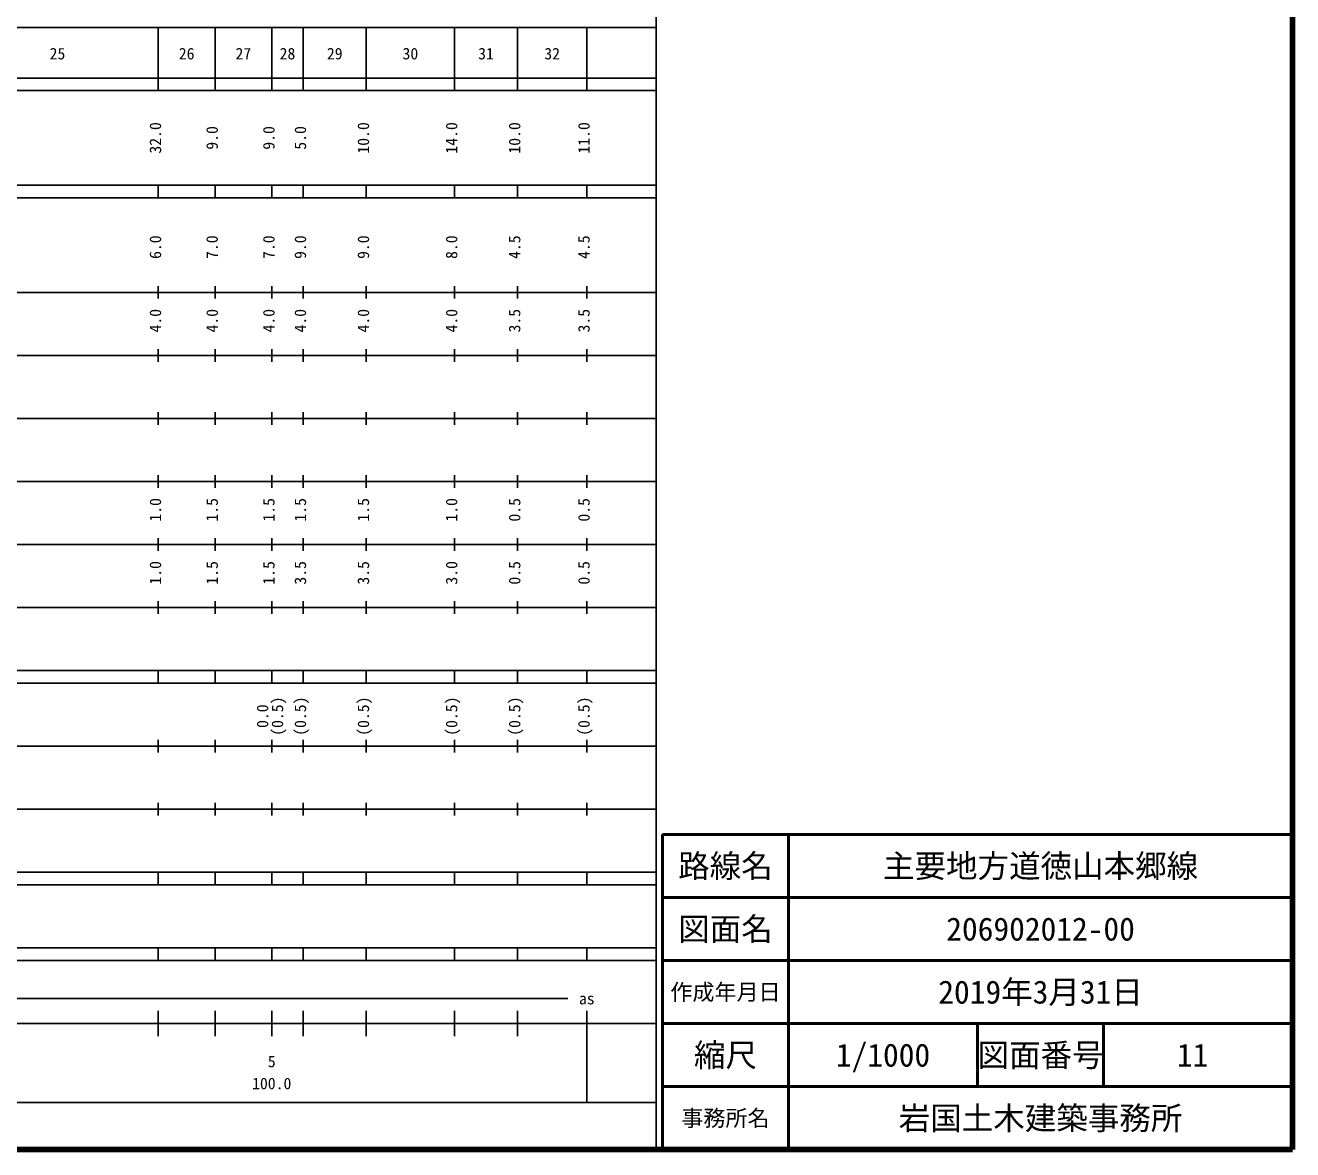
# Model space of a CAD drawing. Units: millimetres, scale not verified. Extents: x 40000 to 680000, y 20000 to 380000.
# Drawn here: x 478904 to 680000, y 20000 to 198357 of the extents above; entities that cross this region are included whole.
import ezdxf
from ezdxf.enums import TextEntityAlignment as Align

# ---------------------------------------------------------------- set-up
doc = ezdxf.new("R2010")
doc.units = ezdxf.units.MM
doc.header["$LTSCALE"] = 1000
for name, color, linetype, lineweight in [('M-TTL', 2, 'Continuous', 140), ('M-TTL-BAND', 7, 'Continuous', 25), ('M-TTL-FRAM', 2, 'Continuous', 50), ('M-TTL-LINE', 7, 'Continuous', 50)]:
    doc.layers.add(name, color=color, linetype=linetype, lineweight=lineweight)
doc.layers.add('M-TTL-TXT', color=7, linetype='Continuous')
doc.styles.add('ＭＳ ゴシック', font='')
doc.styles.get('ＭＳ ゴシック').set_extended_font_data('MS Gothic')

msp = doc.modelspace()

# ---------------------------------------------------------------- linework, layer by layer
at = {"layer": 'M-TTL'}
for p, q in [((680000, 20000), (680000, 380000)), ((40000, 20000), (680000, 20000))]:
    msp.add_line(p, q, dxfattribs=at)
at = {"layer": 'M-TTL-BAND'}
for p, q in [((579000, 20000), (579000, 370000)), ((68000, 198000), (579000, 198000)), ((500000, 188000), (500000, 198000)), ((509000, 188000), (509000, 198000)), ((518000, 188000), (518000, 198000)), ((523000, 188000), (523000, 198000)), ((533000, 188000), (533000, 198000)), ((547000, 188000), (547000, 198000)), ((557000, 188000), (557000, 198000)), ((568000, 188000), (568000, 198000)), ((40000, 190000), (579000, 190000)), ((40000, 188000), (579000, 188000)), ((40000, 173000), (579000, 173000)), ((500000, 171000), (500000, 173000)), ((509000, 171000), (509000, 173000)), ((518000, 171000), (518000, 173000)), ((523000, 171000), (523000, 173000)), ((533000, 171000), (533000, 173000)), ((547000, 171000), (547000, 173000)), ((557000, 171000), (557000, 173000)), ((568000, 171000), (568000, 173000)), ((40000, 171000), (579000, 171000)), ((500000, 155000), (500000, 157000)), ((509000, 155000), (509000, 157000)), ((518000, 155000), (518000, 157000)), ((523000, 155000), (523000, 157000)), ((533000, 155000), (533000, 157000)), ((547000, 155000), (547000, 157000)), ((557000, 155000), (557000, 157000)), ((568000, 155000), (568000, 157000)), ((40000, 156000), (579000, 156000)), ((500000, 145000), (500000, 147000)), ((509000, 145000), (509000, 147000)), ((518000, 145000), (518000, 147000)), ((523000, 145000), (523000, 147000)), ((533000, 145000), (533000, 147000)), ((547000, 145000), (547000, 147000)), ((557000, 145000), (557000, 147000)), ((568000, 145000), (568000, 147000)), ((46000, 146000), (579000, 146000)), ((500000, 135000), (500000, 137000)), ((509000, 135000), (509000, 137000)), ((518000, 135000), (518000, 137000)), ((523000, 135000), (523000, 137000)), ((533000, 135000), (533000, 137000)), ((547000, 135000), (547000, 137000)), ((557000, 135000), (557000, 137000)), ((568000, 135000), (568000, 137000)), ((52000, 136000), (579000, 136000)), ((500000, 125000), (500000, 127000)), ((509000, 125000), (509000, 127000)), ((518000, 125000), (518000, 127000)), ((523000, 125000), (523000, 127000)), ((533000, 125000), (533000, 127000)), ((547000, 125000), (547000, 127000)), ((557000, 125000), (557000, 127000)), ((568000, 125000), (568000, 127000)), ((46000, 126000), (579000, 126000)), ((500000, 115000), (500000, 117000)), ((509000, 115000), (509000, 117000)), ((518000, 115000), (518000, 117000)), ((523000, 115000), (523000, 117000)), ((533000, 115000), (533000, 117000)), ((547000, 115000), (547000, 117000)), ((557000, 115000), (557000, 117000)), ((568000, 115000), (568000, 117000)), ((52000, 116000), (579000, 116000)), ((500000, 105000), (500000, 107000)), ((509000, 105000), (509000, 107000)), ((518000, 105000), (518000, 107000)), ((523000, 105000), (523000, 107000)), ((533000, 105000), (533000, 107000)), ((547000, 105000), (547000, 107000)), ((557000, 105000), (557000, 107000)), ((568000, 105000), (568000, 107000)), ((46000, 106000), (579000, 106000)), ((40000, 96000), (579000, 96000)), ((500000, 94000), (500000, 96000)), ((509000, 94000), (509000, 96000)), ((518000, 94000), (518000, 96000)), ((523000, 94000), (523000, 96000)), ((533000, 94000), (533000, 96000)), ((547000, 94000), (547000, 96000)), ((557000, 94000), (557000, 96000)), ((568000, 94000), (568000, 96000)), ((40000, 94000), (579000, 94000)), ((500000, 83000), (500000, 85000)), ((509000, 83000), (509000, 85000)), ((518000, 83000), (518000, 85000)), ((523000, 83000), (523000, 85000)), ((533000, 83000), (533000, 85000)), ((547000, 83000), (547000, 85000)), ((557000, 83000), (557000, 85000)), ((568000, 83000), (568000, 85000)), ((49000, 84000), (579000, 84000)), ((500000, 73000), (500000, 75000)), ((509000, 73000), (509000, 75000)), ((518000, 73000), (518000, 75000)), ((523000, 73000), (523000, 75000)), ((533000, 73000), (533000, 75000)), ((547000, 73000), (547000, 75000)), ((557000, 73000), (557000, 75000)), ((568000, 73000), (568000, 75000)), ((40000, 74000), (579000, 74000)), ((40000, 64000), (579000, 64000)), ((500000, 62000), (500000, 64000)), ((509000, 62000), (509000, 64000)), ((518000, 62000), (518000, 64000)), ((523000, 62000), (523000, 64000)), ((533000, 62000), (533000, 64000)), ((547000, 62000), (547000, 64000)), ((557000, 62000), (557000, 64000)), ((568000, 62000), (568000, 64000)), ((40000, 62000), (579000, 62000)), ((40000, 52000), (579000, 52000)), ((500000, 50000), (500000, 52000)), ((509000, 50000), (509000, 52000)), ((518000, 50000), (518000, 52000)), ((523000, 50000), (523000, 52000)), ((533000, 50000), (533000, 52000)), ((547000, 50000), (547000, 52000)), ((557000, 50000), (557000, 52000)), ((568000, 50000), (568000, 52000)), ((40000, 50000), (579000, 50000)), ((71000, 44000), (565000, 44000)), ((500000, 38000), (500000, 42000)), ((509000, 38000), (509000, 42000)), ((518000, 38000), (518000, 42000)), ((523000, 38000), (523000, 42000)), ((533000, 38000), (533000, 42000)), ((547000, 38000), (547000, 42000)), ((557000, 38000), (557000, 42000)), ((568000, 27500), (568000, 42000)), ((40000, 40000), (579000, 40000)), ((68000, 27500), (579000, 27500))]:
    msp.add_line(p, q, dxfattribs=at)
at = {"layer": 'M-TTL-FRAM'}
for p, q in [((680000, 70000), (580000, 70000)), ((580000, 70000), (580000, 20000))]:
    msp.add_line(p, q, dxfattribs=at)
at = {"layer": 'M-TTL-LINE'}
for p, q in [((600000, 70000), (600000, 20000)), ((680000, 60000), (580000, 60000)), ((680000, 50000), (580000, 50000)), ((680000, 40000), (580000, 40000)), ((630000, 40000), (630000, 30000)), ((650000, 40000), (650000, 30000)), ((680000, 30000), (580000, 30000))]:
    msp.add_line(p, q, dxfattribs=at)

# ---------------------------------------------------------------- texts
at = {"layer": 'M-TTL-BAND', "style": 'ＭＳ ゴシック'}
for s, p in [('25', (484000, 192405)), ('26', (504500, 192405)), ('27', (513500, 192405)), ('28', (520500, 192405)), ('29', (528000, 192405)), ('30', (540000, 192405)), ('31', (552000, 192405)), ('32', (562500, 192405)), ('as', (568000, 42500)), ('5', (518000, 32523)), ('100.0', (518000, 29033))]:
    msp.add_text(s, height=1833, dxfattribs=at).set_placement(p, align=Align.BOTTOM_CENTER)
for s, p in [('32.0', (501000, 180500)), ('9.0', (510000, 180500)), ('9.0', (519000, 180500)), ('5.0', (524000, 180500)), ('10.0', (534000, 180500)), ('14.0', (548000, 180500)), ('10.0', (558000, 180500)), ('11.0', (569000, 180500)), ('6.0', (501000, 163174)), ('7.0', (510000, 163174)), ('7.0', (519000, 163174)), ('9.0', (524000, 163174)), ('9.0', (534000, 163174)), ('8.0', (548000, 163174)), ('4.5', (558000, 163174)), ('4.5', (569000, 163174)), ('4.0', (501000, 151500)), ('4.0', (510000, 151500)), ('4.0', (519000, 151500)), ('4.0', (524000, 151500)), ('4.0', (534000, 151500)), ('4.0', (548000, 151500)), ('3.5', (558000, 151500)), ('3.5', (569000, 151500)), ('1.0', (501000, 121500)), ('1.5', (510000, 121500)), ('1.5', (519000, 121500)), ('1.5', (524000, 121500)), ('1.5', (534000, 121500)), ('1.0', (548000, 121500)), ('0.5', (558000, 121500)), ('0.5', (569000, 121500)), ('1.0', (501000, 111500)), ('1.5', (510000, 111500)), ('1.5', (519000, 111500)), ('3.5', (524000, 111500)), ('3.5', (534000, 111500)), ('3.0', (548000, 111500)), ('0.5', (558000, 111500)), ('0.5', (569000, 111500)), ('0.0', (518000, 88764)), ('(0.5)', (520370, 88764)), ('(0.5)', (524000, 88764)), ('(0.5)', (534000, 88764)), ('(0.5)', (548000, 88764)), ('(0.5)', (558000, 88764)), ('(0.5)', (569000, 88764))]:
    msp.add_text(s, height=1833, rotation=90, dxfattribs=at).set_placement(p, align=Align.BOTTOM_CENTER)
at = {"layer": 'M-TTL-TXT', "style": 'ＭＳ ゴシック'}
for s, height, p in [('路線名', 3666, (590000, 65000)), ('路線名', 3666, (590000, 65000)), ('主要地方道徳山本郷線', 3666, (640000, 65000)), ('図面名', 3666, (590000, 55000)), ('図面名', 3666, (590000, 55000)), ('206902012-00', 3666, (640000, 55000)), ('作成年月日', 2566, (590000, 45000)), ('作成年月日', 2566, (590000, 45000)), ('2019年3月31日', 3666, (640000, 45000)), ('縮尺', 3666, (590000, 35000)), ('縮尺', 3666, (590000, 35000)), ('1/1000', 3666, (615000, 35000)), ('図面番号', 3666, (640000, 35000)), ('図面番号', 3666, (640000, 35000)), ('11', 3666, (664125, 35000)), ('事務所名', 2566, (590000, 25000)), ('事務所名', 2566, (590000, 25000)), ('岩国土木建築事務所', 3666, (640000, 25000))]:
    msp.add_text(s, height=height, dxfattribs=at).set_placement(p, align=Align.MIDDLE_CENTER)

doc.saveas('drawing.dxf')
